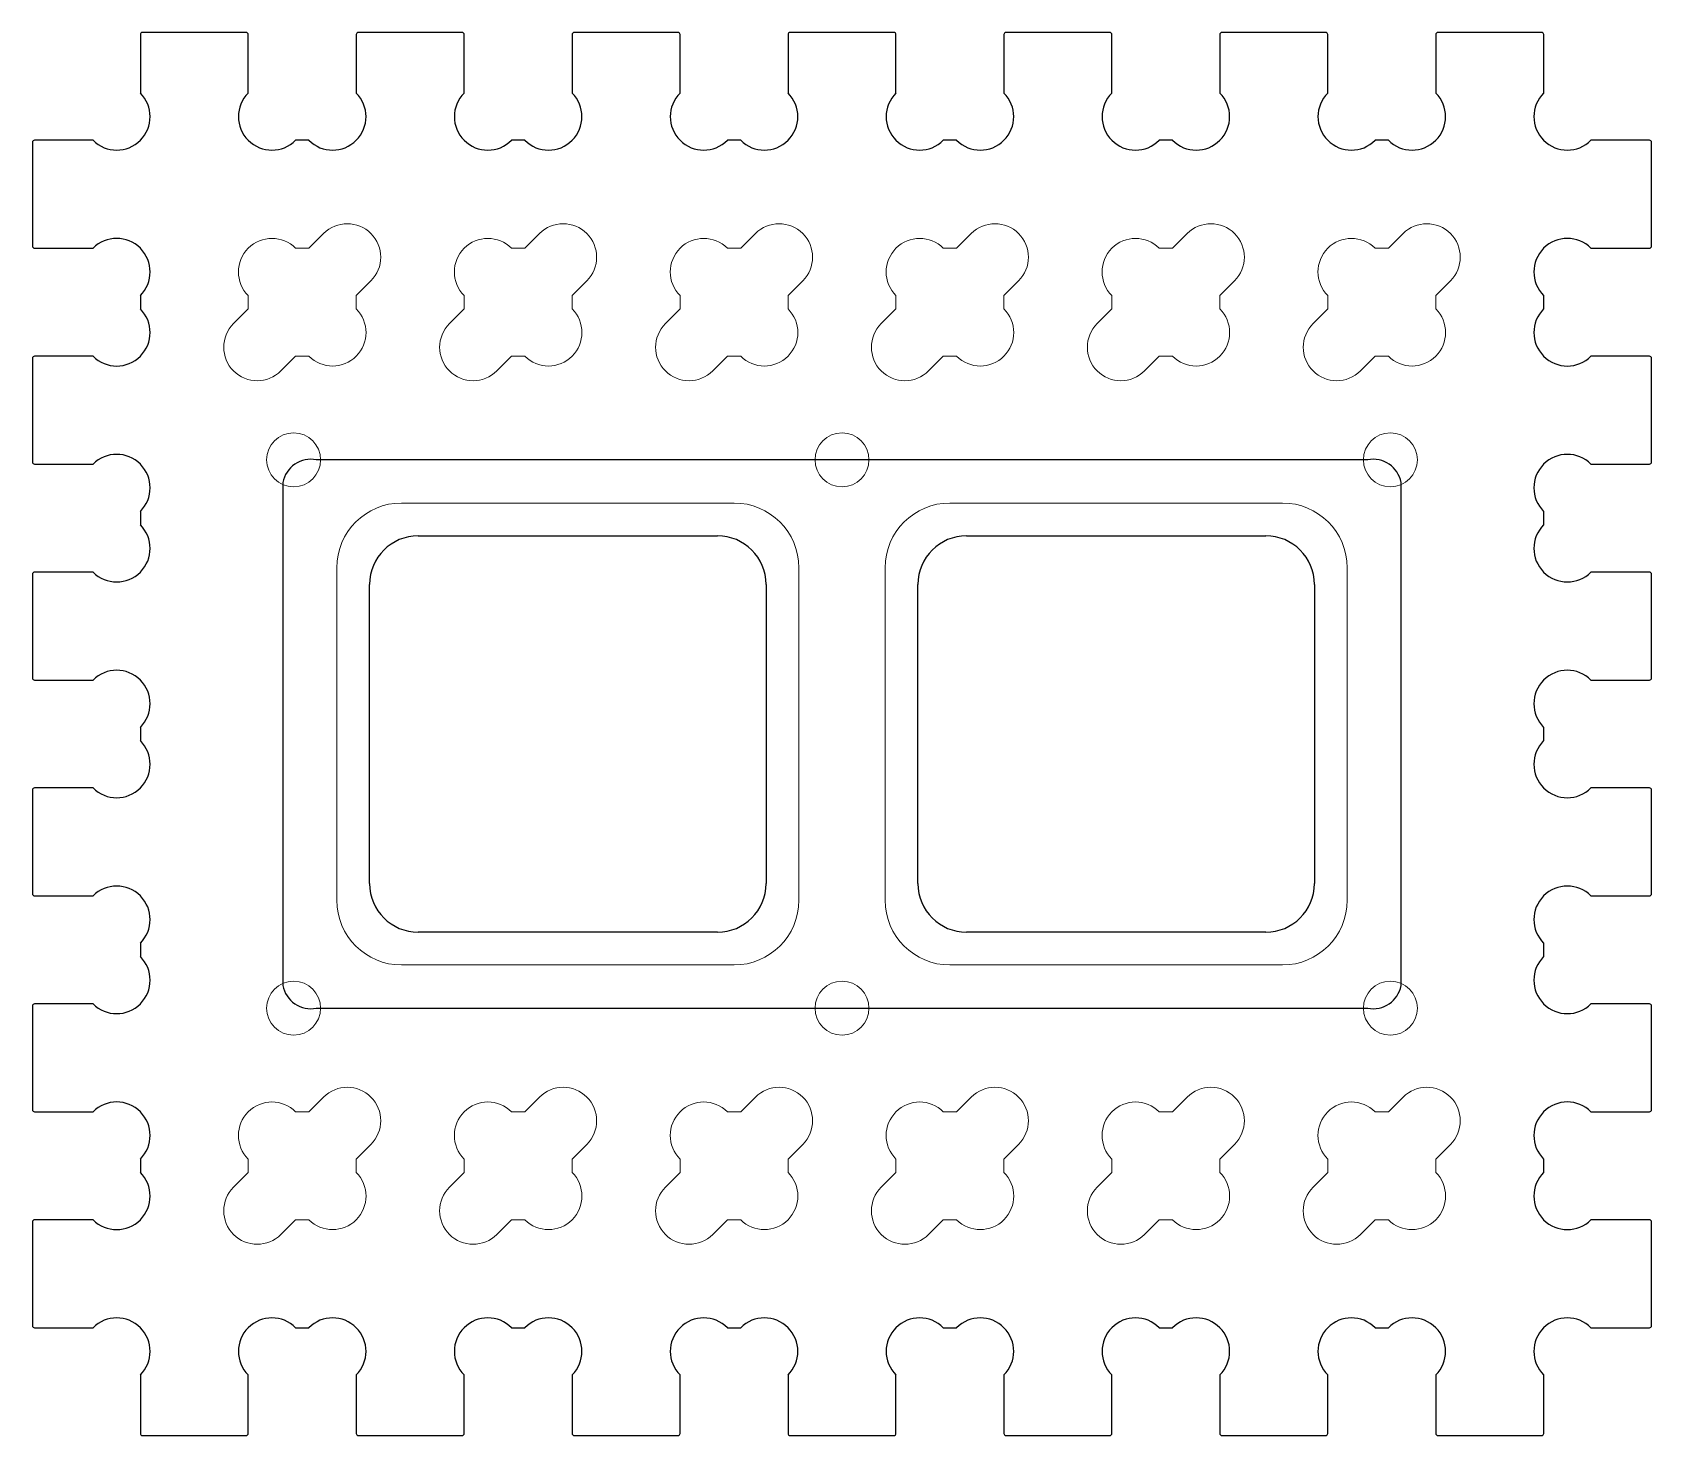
# Model space of a CAD drawing. Header units: millimetres. Extents: x -37.5 to 37.5, y -32.5 to 32.5.
import ezdxf

# ---------------------------------------------------------------- set-up
doc = ezdxf.new("R2010")
doc.units = ezdxf.units.MM
doc.layers.get('0').update_dxf_attribs({"lineweight": 25})
doc.layers.add('grav1.5mm', color=4, linetype='Continuous')
doc.layers.add('holes', color=1, linetype='Continuous', lineweight=0)

msp = doc.modelspace()

# ---------------------------------------------------------------- linework, layer by layer
for p, q in [((-32.5, 32.4), (-32.5, 29.692)), ((-27.6, 32.5), (-32.4, 32.5)), ((-27.5, 29.692), (-27.5, 32.4)), ((-22.5, 32.4), (-22.5, 29.692)), ((-17.6, 32.5), (-22.4, 32.5)), ((-17.5, 29.692), (-17.5, 32.4)), ((-12.5, 32.4), (-12.5, 29.692)), ((-7.6, 32.5), (-12.4, 32.5)), ((-7.5, 29.692), (-7.5, 32.4)), ((-2.5, 32.4), (-2.5, 29.692)), ((2.4, 32.5), (-2.4, 32.5)), ((2.5, 29.692), (2.5, 32.4)), ((7.5, 32.4), (7.5, 29.692)), ((12.4, 32.5), (7.6, 32.5)), ((12.5, 29.692), (12.5, 32.4)), ((17.5, 32.4), (17.5, 29.692)), ((22.4, 32.5), (17.6, 32.5)), ((22.5, 29.692), (22.5, 32.4)), ((27.5, 32.4), (27.5, 29.692)), ((32.4, 32.5), (27.6, 32.5)), ((32.5, 29.692), (32.5, 32.4)), ((-37.5, 27.4), (-37.5, 22.6)), ((-34.692, 27.5), (-37.4, 27.5)), ((-24.692, 27.5), (-25.308, 27.5)), ((-14.692, 27.5), (-15.308, 27.5)), ((-4.692, 27.5), (-5.308, 27.5)), ((5.308, 27.5), (4.692, 27.5)), ((15.308, 27.5), (14.692, 27.5)), ((25.308, 27.5), (24.692, 27.5)), ((37.4, 27.5), (34.692, 27.5)), ((37.5, 22.6), (37.5, 27.4)), ((-37.4, 22.5), (-34.692, 22.5)), ((34.692, 22.5), (37.4, 22.5)), ((-32.5, 20.308), (-32.5, 19.692)), ((32.5, 19.692), (32.5, 20.308)), ((-37.5, 17.4), (-37.5, 12.6)), ((-34.692, 17.5), (-37.4, 17.5)), ((37.4, 17.5), (34.692, 17.5)), ((37.5, 12.6), (37.5, 17.4)), ((-37.4, 12.5), (-34.692, 12.5)), ((34.692, 12.5), (37.4, 12.5)), ((-32.5, 10.308), (-32.5, 9.692)), ((32.5, 9.692), (32.5, 10.308)), ((-34.692, 7.5), (-37.4, 7.5)), ((37.4, 7.5), (34.692, 7.5)), ((-37.5, 7.4), (-37.5, 2.6)), ((37.5, 2.6), (37.5, 7.4)), ((-37.4, 2.5), (-34.692, 2.5)), ((34.692, 2.5), (37.4, 2.5)), ((-32.5, 0.308), (-32.5, -0.308)), ((32.5, -0.308), (32.5, 0.308)), ((-37.5, -2.6), (-37.5, -7.4)), ((-34.692, -2.5), (-37.4, -2.5)), ((37.4, -2.5), (34.692, -2.5)), ((37.5, -7.4), (37.5, -2.6)), ((-37.4, -7.5), (-34.692, -7.5)), ((34.692, -7.5), (37.4, -7.5)), ((-32.5, -9.692), (-32.5, -10.308)), ((32.5, -10.308), (32.5, -9.692)), ((-37.5, -12.6), (-37.5, -17.4)), ((-34.692, -12.5), (-37.4, -12.5)), ((37.4, -12.5), (34.692, -12.5)), ((37.5, -17.4), (37.5, -12.6)), ((-37.4, -17.5), (-34.692, -17.5)), ((34.692, -17.5), (37.4, -17.5)), ((-32.5, -19.692), (-32.5, -20.308)), ((32.5, -20.308), (32.5, -19.692)), ((-34.692, -22.5), (-37.4, -22.5)), ((37.4, -22.5), (34.692, -22.5)), ((-37.5, -22.6), (-37.5, -27.4)), ((37.5, -27.4), (37.5, -22.6)), ((-37.4, -27.5), (-34.692, -27.5)), ((-25.308, -27.5), (-24.692, -27.5)), ((-15.308, -27.5), (-14.692, -27.5)), ((-5.308, -27.5), (-4.692, -27.5)), ((4.692, -27.5), (5.308, -27.5)), ((14.692, -27.5), (15.308, -27.5)), ((24.692, -27.5), (25.308, -27.5)), ((34.692, -27.5), (37.4, -27.5)), ((-32.5, -29.692), (-32.5, -32.4)), ((-27.5, -32.4), (-27.5, -29.692)), ((-22.5, -29.692), (-22.5, -32.4)), ((-17.5, -32.4), (-17.5, -29.692)), ((-12.5, -29.692), (-12.5, -32.4)), ((-7.5, -32.4), (-7.5, -29.692)), ((-2.5, -29.692), (-2.5, -32.4)), ((2.5, -32.4), (2.5, -29.692)), ((7.5, -29.692), (7.5, -32.4)), ((12.5, -32.4), (12.5, -29.692)), ((17.5, -29.692), (17.5, -32.4)), ((22.5, -32.4), (22.5, -29.692)), ((27.5, -29.692), (27.5, -32.4)), ((32.5, -32.4), (32.5, -29.692)), ((-32.4, -32.5), (-27.6, -32.5)), ((-22.4, -32.5), (-17.6, -32.5)), ((-12.4, -32.5), (-7.6, -32.5)), ((-2.4, -32.5), (2.4, -32.5)), ((7.6, -32.5), (12.4, -32.5)), ((17.6, -32.5), (22.4, -32.5)), ((27.6, -32.5), (32.4, -32.5))]:
    msp.add_line(p, q)
for centre, radius, start, end in [((-32.4, 32.4), 0.1, 90, 180), ((-27.6, 32.4), 0.1, 0, 90), ((-22.4, 32.4), 0.1, 90, 180), ((-17.6, 32.4), 0.1, 0, 90), ((-12.4, 32.4), 0.1, 90, 180), ((-7.6, 32.4), 0.1, 0, 90), ((-2.4, 32.4), 0.1, 90, 180), ((2.4, 32.4), 0.1, 0, 90), ((7.6, 32.4), 0.1, 90, 180), ((12.4, 32.4), 0.1, 0, 90), ((17.6, 32.4), 0.1, 90, 180), ((22.4, 32.4), 0.1, 0, 90), ((27.6, 32.4), 0.1, 90, 180), ((32.4, 32.4), 0.1, 0, 90), ((-33.596, 28.596), 1.55, 225, 45), ((-26.404, 28.596), 1.55, 135, 315), ((-23.596, 28.596), 1.55, 225, 45), ((-16.404, 28.596), 1.55, 135, 315), ((-13.596, 28.596), 1.55, 225, 45), ((-6.404, 28.596), 1.55, 135, 315), ((-3.596, 28.596), 1.55, 225, 45), ((3.596, 28.596), 1.55, 135, 315), ((6.404, 28.596), 1.55, 225, 45), ((13.596, 28.596), 1.55, 135, 315), ((16.404, 28.596), 1.55, 225, 45), ((23.596, 28.596), 1.55, 135, 315), ((26.404, 28.596), 1.55, 225, 45), ((33.596, 28.596), 1.55, 135, 315), ((-37.4, 27.4), 0.1, 90, 180), ((37.4, 27.4), 0.1, 0, 90), ((-37.4, 22.6), 0.1, 180, 270), ((-33.596, 21.404), 1.55, 315, 135), ((33.596, 21.404), 1.55, 45, 225), ((37.4, 22.6), 0.1, 270, 0), ((-33.596, 18.596), 1.55, 225, 45), ((33.596, 18.596), 1.55, 135, 315), ((-37.4, 17.4), 0.1, 90, 180), ((37.4, 17.4), 0.1, 0, 90), ((-33.596, 11.404), 1.55, 315, 135), ((33.596, 11.404), 1.55, 45, 225), ((-37.4, 12.6), 0.1, 180, 270), ((37.4, 12.6), 0.1, 270, 0), ((-33.596, 8.596), 1.55, 225, 45), ((33.596, 8.596), 1.55, 135, 315), ((-37.4, 7.4), 0.1, 90, 180), ((37.4, 7.4), 0.1, 0, 90), ((-37.4, 2.6), 0.1, 180, 270), ((-33.596, 1.404), 1.55, 315, 135), ((33.596, 1.404), 1.55, 45, 225), ((37.4, 2.6), 0.1, 270, 0), ((-33.596, -1.404), 1.55, 225, 45), ((33.596, -1.404), 1.55, 135, 315), ((-37.4, -2.6), 0.1, 90, 180), ((37.4, -2.6), 0.1, 0, 90), ((-37.4, -7.4), 0.1, 180, 270), ((-33.596, -8.596), 1.55, 315, 135), ((33.596, -8.596), 1.55, 45, 225), ((37.4, -7.4), 0.1, 270, 0), ((-33.596, -11.404), 1.55, 225, 45), ((33.596, -11.404), 1.55, 135, 315), ((-37.4, -12.6), 0.1, 90, 180), ((37.4, -12.6), 0.1, 0, 90), ((-33.596, -18.596), 1.55, 315, 135), ((33.596, -18.596), 1.55, 45, 225), ((-37.4, -17.4), 0.1, 180, 270), ((37.4, -17.4), 0.1, 270, 0), ((-33.596, -21.404), 1.55, 225, 45), ((33.596, -21.404), 1.55, 135, 315), ((-37.4, -22.6), 0.1, 90, 180), ((37.4, -22.6), 0.1, 0, 90), ((-37.4, -27.4), 0.1, 180, 270), ((-33.596, -28.596), 1.55, 315, 135), ((-26.404, -28.596), 1.55, 45, 225), ((-23.596, -28.596), 1.55, 315, 135), ((-16.404, -28.596), 1.55, 45, 225), ((-13.596, -28.596), 1.55, 315, 135), ((-6.404, -28.596), 1.55, 45, 225), ((-3.596, -28.596), 1.55, 315, 135), ((3.596, -28.596), 1.55, 45, 225), ((6.404, -28.596), 1.55, 315, 135), ((13.596, -28.596), 1.55, 45, 225), ((16.404, -28.596), 1.55, 315, 135), ((23.596, -28.596), 1.55, 45, 225), ((26.404, -28.596), 1.55, 315, 135), ((33.596, -28.596), 1.55, 45, 225), ((37.4, -27.4), 0.1, 270, 0), ((-32.4, -32.4), 0.1, 180, 270), ((-27.6, -32.4), 0.1, 270, 0), ((-22.4, -32.4), 0.1, 180, 270), ((-17.6, -32.4), 0.1, 270, 0), ((-12.4, -32.4), 0.1, 180, 270), ((-7.6, -32.4), 0.1, 270, 0), ((-2.4, -32.4), 0.1, 180, 270), ((2.4, -32.4), 0.1, 270, 0), ((7.6, -32.4), 0.1, 180, 270), ((12.4, -32.4), 0.1, 270, 0), ((17.6, -32.4), 0.1, 180, 270), ((22.4, -32.4), 0.1, 270, 0), ((27.6, -32.4), 0.1, 180, 270), ((32.4, -32.4), 0.1, 270, 0)]:
    msp.add_arc(centre, radius, start, end)
at = {"layer": 'grav1.5mm'}
for p, q in [((24.35, 12.7), (-24.35, 12.7)), ((-25.9, 11.65), (-25.9, -11.65)), ((25.9, -11.65), (25.9, 11.65)), ((-19.63, 9.18), (-5.77, 9.18)), ((5.77, 9.18), (19.63, 9.18)), ((-21.88, -6.93), (-21.88, 6.93)), ((-3.52, 6.93), (-3.52, -6.93)), ((3.52, -6.93), (3.52, 6.93)), ((21.88, 6.93), (21.88, -6.93)), ((-5.77, -9.18), (-19.63, -9.18)), ((19.63, -9.18), (5.77, -9.18)), ((-24.35, -12.7), (24.35, -12.7))]:
    msp.add_line(p, q, dxfattribs=at)
for centre, radius, start, end in [((-24.6, 11.4), 1.324, 79.11447, 169.11447), ((24.6, 11.4), 1.324, 10.88553, 100.88553), ((-19.63, 6.93), 2.25, 90, 180), ((-5.77, 6.93), 2.25, 0, 90), ((5.77, 6.93), 2.25, 90, 180), ((19.63, 6.93), 2.25, 0, 90), ((-19.63, -6.93), 2.25, 180, 270), ((-5.77, -6.93), 2.25, 270, 0), ((5.77, -6.93), 2.25, 180, 270), ((19.63, -6.93), 2.25, 270, 0), ((-24.6, -11.4), 1.324, 190.88553, 280.88553), ((24.6, -11.4), 1.324, 259.11447, 349.11447)]:
    msp.add_arc(centre, radius, start, end, dxfattribs=at)
at = {"layer": 'holes'}
for p, q in [((-24.692, 22.5), (-25.308, 22.5)), ((-24.01, 23.182), (-24.692, 22.5)), ((-14.692, 22.5), (-15.308, 22.5)), ((-14.01, 23.182), (-14.692, 22.5)), ((-4.692, 22.5), (-5.308, 22.5)), ((-4.01, 23.182), (-4.692, 22.5)), ((5.308, 22.5), (4.692, 22.5)), ((5.99, 23.182), (5.308, 22.5)), ((15.308, 22.5), (14.692, 22.5)), ((15.99, 23.182), (15.308, 22.5)), ((25.308, 22.5), (24.692, 22.5)), ((25.99, 23.182), (25.308, 22.5)), ((-27.5, 20.308), (-27.5, 19.692)), ((-22.5, 20.308), (-21.818, 20.99)), ((-22.5, 19.692), (-22.5, 20.308)), ((-17.5, 20.308), (-17.5, 19.692)), ((-12.5, 20.308), (-11.818, 20.99)), ((-12.5, 19.692), (-12.5, 20.308)), ((-7.5, 20.308), (-7.5, 19.692)), ((-2.5, 20.308), (-1.818, 20.99)), ((-2.5, 19.692), (-2.5, 20.308)), ((2.5, 20.308), (2.5, 19.692)), ((7.5, 20.308), (8.182, 20.99)), ((7.5, 19.692), (7.5, 20.308)), ((12.5, 20.308), (12.5, 19.692)), ((17.5, 20.308), (18.182, 20.99)), ((17.5, 19.692), (17.5, 20.308)), ((22.5, 20.308), (22.5, 19.692)), ((27.5, 20.308), (28.182, 20.99)), ((27.5, 19.692), (27.5, 20.308)), ((-27.5, 19.692), (-28.182, 19.01)), ((-17.5, 19.692), (-18.182, 19.01)), ((-7.5, 19.692), (-8.182, 19.01)), ((2.5, 19.692), (1.818, 19.01)), ((12.5, 19.692), (11.818, 19.01)), ((22.5, 19.692), (21.818, 19.01)), ((-25.99, 16.818), (-25.308, 17.5)), ((-25.308, 17.5), (-24.692, 17.5)), ((-15.99, 16.818), (-15.308, 17.5)), ((-15.308, 17.5), (-14.692, 17.5)), ((-5.99, 16.818), (-5.308, 17.5)), ((-5.308, 17.5), (-4.692, 17.5)), ((4.01, 16.818), (4.692, 17.5)), ((4.692, 17.5), (5.308, 17.5)), ((14.01, 16.818), (14.692, 17.5)), ((14.692, 17.5), (15.308, 17.5)), ((24.01, 16.818), (24.692, 17.5)), ((24.692, 17.5), (25.308, 17.5)), ((-20.4, 10.7), (-5, 10.7)), ((5, 10.7), (20.4, 10.7)), ((-23.4, -7.7), (-23.4, 7.7)), ((-2, 7.7), (-2, -7.7)), ((2, -7.7), (2, 7.7)), ((23.4, 7.7), (23.4, -7.7)), ((-2, -7.7), (-2, -7.7)), ((2, -7.7), (2, -7.7)), ((-5, -10.7), (-20.4, -10.7)), ((20.4, -10.7), (5, -10.7)), ((-24.01, -16.818), (-24.692, -17.5)), ((-14.01, -16.818), (-14.692, -17.5)), ((-4.01, -16.818), (-4.692, -17.5)), ((5.99, -16.818), (5.308, -17.5)), ((15.99, -16.818), (15.308, -17.5)), ((25.99, -16.818), (25.308, -17.5)), ((-24.692, -17.5), (-25.308, -17.5)), ((-14.692, -17.5), (-15.308, -17.5)), ((-4.692, -17.5), (-5.308, -17.5)), ((5.308, -17.5), (4.692, -17.5)), ((15.308, -17.5), (14.692, -17.5)), ((25.308, -17.5), (24.692, -17.5)), ((-22.5, -19.692), (-21.818, -19.01)), ((-12.5, -19.692), (-11.818, -19.01)), ((-2.5, -19.692), (-1.818, -19.01)), ((7.5, -19.692), (8.182, -19.01)), ((17.5, -19.692), (18.182, -19.01)), ((27.5, -19.692), (28.182, -19.01)), ((-27.5, -19.692), (-27.5, -20.308)), ((-22.5, -20.308), (-22.5, -19.692)), ((-17.5, -19.692), (-17.5, -20.308)), ((-12.5, -20.308), (-12.5, -19.692)), ((-7.5, -19.692), (-7.5, -20.308)), ((-2.5, -20.308), (-2.5, -19.692)), ((2.5, -19.692), (2.5, -20.308)), ((7.5, -20.308), (7.5, -19.692)), ((12.5, -19.692), (12.5, -20.308)), ((17.5, -20.308), (17.5, -19.692)), ((22.5, -19.692), (22.5, -20.308)), ((27.5, -20.308), (27.5, -19.692)), ((-27.5, -20.308), (-28.182, -20.99)), ((-17.5, -20.308), (-18.182, -20.99)), ((-7.5, -20.308), (-8.182, -20.99)), ((2.5, -20.308), (1.818, -20.99)), ((12.5, -20.308), (11.818, -20.99)), ((22.5, -20.308), (21.818, -20.99)), ((-25.99, -23.182), (-25.308, -22.5)), ((-25.308, -22.5), (-24.692, -22.5)), ((-15.99, -23.182), (-15.308, -22.5)), ((-15.308, -22.5), (-14.692, -22.5)), ((-5.99, -23.182), (-5.308, -22.5)), ((-5.308, -22.5), (-4.692, -22.5)), ((4.01, -23.182), (4.692, -22.5)), ((4.692, -22.5), (5.308, -22.5)), ((14.01, -23.182), (14.692, -22.5)), ((14.692, -22.5), (15.308, -22.5)), ((24.01, -23.182), (24.692, -22.5)), ((24.692, -22.5), (25.308, -22.5))]:
    msp.add_line(p, q, dxfattribs=at)
for centre in [(-25.4, 12.7), (0, 12.7), (25.4, 12.7), (-25.4, -12.7), (0, -12.7), (25.4, -12.7)]:
    msp.add_circle(centre, 1.25, dxfattribs=at)
for centre, radius, start, end in [((-22.914, 22.086), 1.55, 315, 135), ((-12.914, 22.086), 1.55, 315, 135), ((-2.914, 22.086), 1.55, 315, 135), ((7.086, 22.086), 1.55, 315, 135), ((17.086, 22.086), 1.55, 315, 135), ((27.086, 22.086), 1.55, 315, 135), ((-26.404, 21.404), 1.55, 45, 225), ((-16.404, 21.404), 1.55, 45, 225), ((-6.404, 21.404), 1.55, 45, 225), ((3.596, 21.404), 1.55, 45, 225), ((13.596, 21.404), 1.55, 45, 225), ((23.596, 21.404), 1.55, 45, 225), ((-23.596, 18.596), 1.55, 225, 45), ((-13.596, 18.596), 1.55, 225, 45), ((-3.596, 18.596), 1.55, 225, 45), ((6.404, 18.596), 1.55, 225, 45), ((16.404, 18.596), 1.55, 225, 45), ((26.404, 18.596), 1.55, 225, 45), ((-27.086, 17.914), 1.55, 135, 315), ((-17.086, 17.914), 1.55, 135, 315), ((-7.086, 17.914), 1.55, 135, 315), ((2.914, 17.914), 1.55, 135, 315), ((12.914, 17.914), 1.55, 135, 315), ((22.914, 17.914), 1.55, 135, 315), ((-20.4, 7.7), 3, 90, 180), ((-5, 7.7), 3, 0, 90), ((5, 7.7), 3, 90, 180), ((20.4, 7.7), 3, 0, 90), ((-20.4, -7.7), 3, 180, 270), ((-5, -7.7), 3, 270, 0), ((5, -7.7), 3, 180, 270), ((20.4, -7.7), 3, 270, 0), ((-22.914, -17.914), 1.55, 315, 135), ((-12.914, -17.914), 1.55, 315, 135), ((-2.914, -17.914), 1.55, 315, 135), ((7.086, -17.914), 1.55, 315, 135), ((17.086, -17.914), 1.55, 315, 135), ((27.086, -17.914), 1.55, 315, 135), ((-26.404, -18.596), 1.55, 45, 225), ((-16.404, -18.596), 1.55, 45, 225), ((-6.404, -18.596), 1.55, 45, 225), ((3.596, -18.596), 1.55, 45, 225), ((13.596, -18.596), 1.55, 45, 225), ((23.596, -18.596), 1.55, 45, 225), ((-27.086, -22.086), 1.55, 135, 315), ((-23.596, -21.404), 1.55, 225, 45), ((-17.086, -22.086), 1.55, 135, 315), ((-13.596, -21.404), 1.55, 225, 45), ((-7.086, -22.086), 1.55, 135, 315), ((-3.596, -21.404), 1.55, 225, 45), ((2.914, -22.086), 1.55, 135, 315), ((6.404, -21.404), 1.55, 225, 45), ((12.914, -22.086), 1.55, 135, 315), ((16.404, -21.404), 1.55, 225, 45), ((22.914, -22.086), 1.55, 135, 315), ((26.404, -21.404), 1.55, 225, 45)]:
    msp.add_arc(centre, radius, start, end, dxfattribs=at)

doc.saveas('drawing.dxf')
